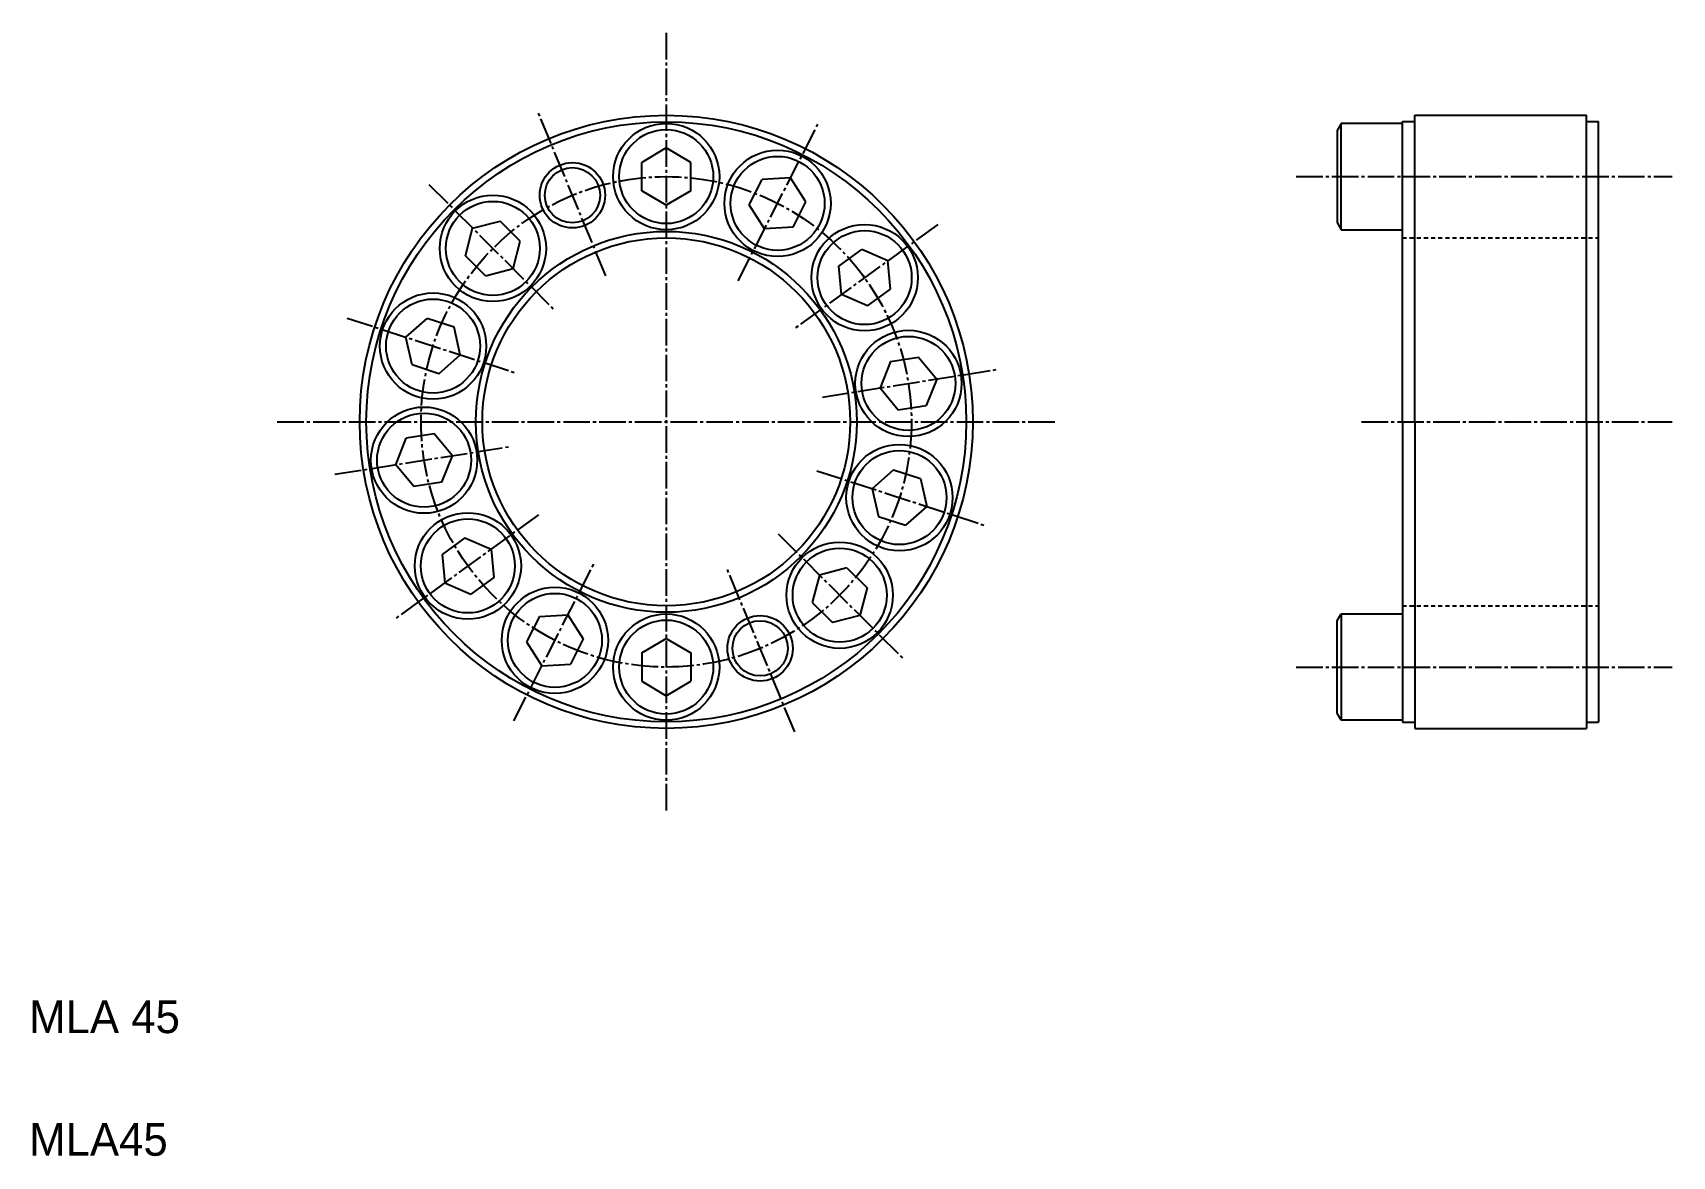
# Model space of a CAD drawing. Extents: x 10 to 211, y 10 to 147.
import ezdxf

# ---------------------------------------------------------------- set-up
doc = ezdxf.new("R2010")
doc.units = 0
doc.header["$LTSCALE"] = 0.25
doc.linetypes.add('CENTER', pattern=[17.5, 13, -1.5, 1.5, -1.5])
doc.linetypes.add('DASHED', pattern=[3.5, 2, -1.5])
doc.layers.get('0').update_dxf_attribs({"linetype": 'CONTINUOUS'})
doc.layers.add('CENTER', color=1, linetype='CENTER')

msp = doc.modelspace()

# ---------------------------------------------------------------- linework, layer by layer
for p, q in [((178.01, 99.78), (178.01, 136.53)), ((178.01, 136.53), (179.51, 136.53)), ((179.51, 99.78), (179.51, 137.28)), ((179.51, 137.28), (200.51, 137.28)), ((200.51, 99.78), (200.51, 137.28)), ((200.51, 136.53), (202.01, 136.53)), ((202.01, 99.78), (202.01, 136.53)), ((170.51, 136.28), (170.01, 135.42)), ((170.01, 135.42), (170.01, 124.15)), ((178.01, 136.28), (170.51, 136.28)), ((170.51, 123.28), (170.51, 136.28)), ((178.01, 123.28), (178.01, 136.28)), ((87.94, 133.28), (84.94, 131.51)), ((90.94, 131.51), (87.94, 133.28)), ((84.94, 128.05), (84.94, 131.51)), ((90.94, 128.05), (90.94, 131.51)), ((98.1, 126.33), (99.68, 129.42)), ((103.15, 129.63), (99.68, 129.42)), ((105.02, 126.69), (103.15, 129.63)), ((87.94, 126.28), (84.94, 128.05)), ((90.94, 128.05), (87.94, 126.28)), ((103.45, 123.61), (105.02, 126.69)), ((99.97, 123.39), (98.1, 126.33)), ((63.38, 120.1), (64.25, 123.47)), ((64.25, 123.47), (67.63, 124.34)), ((70.08, 121.89), (67.63, 124.34)), ((103.45, 123.61), (99.97, 123.39)), ((170.01, 124.15), (170.51, 123.28)), ((170.51, 123.28), (178.01, 123.28)), ((69.2, 118.52), (70.08, 121.89)), ((109.05, 118.83), (111.85, 120.86)), ((115.05, 119.47), (111.85, 120.86)), ((65.83, 117.65), (63.38, 120.1)), ((65.83, 117.65), (69.2, 118.52)), ((109.38, 115.36), (109.05, 118.83)), ((115.38, 116.01), (115.05, 119.47)), ((112.58, 113.97), (109.38, 115.36)), ((112.58, 113.97), (115.38, 116.01)), ((56.08, 110.13), (58.69, 112.44)), ((61.99, 111.37), (58.69, 112.44)), ((62.74, 107.97), (61.99, 111.37)), ((56.84, 106.74), (56.08, 110.13)), ((60.13, 105.67), (56.84, 106.74)), ((60.13, 105.67), (62.74, 107.97)), ((115.39, 107.17), (114.12, 103.93)), ((115.39, 107.17), (118.82, 107.71)), ((118.82, 107.71), (121.03, 105.02)), ((121.03, 105.02), (119.75, 101.78)), ((114.12, 103.93), (116.33, 101.24)), ((116.33, 101.24), (119.75, 101.78)), ((59.55, 98.32), (56.13, 97.78)), ((61.77, 95.64), (59.55, 98.32)), ((178.01, 99.78), (178.01, 63.03)), ((179.51, 99.78), (179.51, 62.28)), ((200.51, 99.78), (200.51, 62.28)), ((202.01, 99.78), (202.01, 63.03)), ((54.86, 94.54), (56.13, 97.78)), ((57.07, 91.86), (54.86, 94.54)), ((60.49, 92.4), (61.77, 95.64)), ((60.49, 92.4), (57.07, 91.86)), ((115.75, 93.9), (113.15, 91.59)), ((115.75, 93.9), (119.05, 92.83)), ((119.05, 92.83), (119.8, 89.43)), ((113.15, 91.59), (113.9, 88.19)), ((119.8, 89.43), (117.19, 87.12)), ((118.5, 88.28), (118.5, 88.28)), ((119.15, 88.85), (119.15, 88.85)), ((113.9, 88.19), (117.19, 87.12)), ((63.31, 85.59), (60.51, 83.56)), ((63.31, 85.59), (66.5, 84.21)), ((60.51, 83.56), (60.84, 80.09)), ((66.5, 84.21), (66.84, 80.74)), ((66.84, 80.74), (64.03, 78.7)), ((106.68, 81.04), (105.81, 77.67)), ((110.05, 81.92), (106.68, 81.04)), ((110.05, 81.92), (112.5, 79.47)), ((60.84, 80.09), (64.03, 78.7)), ((112.5, 79.47), (111.63, 76.09)), ((105.81, 77.67), (108.26, 75.22)), ((170.01, 75.42), (170.51, 76.28)), ((170.51, 76.28), (170.51, 63.28)), ((170.51, 76.28), (178.01, 76.28)), ((178.01, 76.28), (178.01, 63.28)), ((72.44, 75.96), (70.86, 72.87)), ((72.44, 75.96), (75.91, 76.17)), ((75.91, 76.17), (77.78, 73.23)), ((111.63, 76.09), (108.26, 75.22)), ((170.01, 64.15), (170.01, 75.42)), ((70.86, 72.87), (72.73, 69.93)), ((77.78, 73.23), (76.21, 70.15)), ((84.94, 71.51), (87.94, 73.28)), ((87.94, 73.28), (90.94, 71.51)), ((84.94, 71.51), (84.94, 68.05)), ((90.94, 71.51), (90.94, 68.05)), ((72.73, 69.93), (76.21, 70.15)), ((84.94, 68.05), (87.94, 66.28)), ((87.94, 66.28), (90.94, 68.05)), ((170.51, 63.28), (170.01, 64.15)), ((178.01, 63.28), (170.51, 63.28)), ((178.01, 63.03), (179.51, 63.03)), ((179.51, 62.28), (200.51, 62.28)), ((200.51, 63.03), (202.01, 63.03))]:
    msp.add_line(p, q)
at = {"color": 3, "linetype": 'DASHED'}
for p, q in [((178.01, 122.28), (202.01, 122.28)), ((178.01, 77.28), (202.01, 77.28))]:
    msp.add_line(p, q, dxfattribs=at)
for centre, radius in [((87.94, 99.78), 37.5), ((87.94, 99.78), 36.7), ((87.94, 129.78), 6.5), ((87.94, 129.78), 5.75), ((101.56, 126.51), 6.5), ((76.46, 127.5), 3.38), ((101.56, 126.51), 5.75), ((66.73, 121), 6.5), ((66.73, 121), 5.75), ((87.94, 99.78), 23.3), ((112.21, 117.42), 6.5), ((112.21, 117.42), 5.75), ((87.94, 99.78), 22.5), ((59.41, 109.05), 6.5), ((59.41, 109.05), 5.75), ((117.57, 104.48), 6.5), ((117.57, 104.48), 5.75), ((58.31, 95.09), 6.5), ((58.31, 95.09), 5.75), ((116.47, 90.51), 6.5), ((116.47, 90.51), 5.75), ((63.67, 82.15), 6.5), ((63.67, 82.15), 5.75), ((109.16, 78.57), 6.5), ((109.16, 78.57), 5.75), ((74.32, 73.05), 6.5), ((74.32, 73.05), 5.75), ((87.94, 69.78), 6.5), ((87.94, 69.78), 5.75), ((99.42, 72.07), 3.38)]:
    msp.add_circle(centre, radius)
at = {"color": 3}
for centre in [(76.46, 127.5), (99.42, 72.07)]:
    msp.add_circle(centre, 4, dxfattribs=at)
at = {"layer": 'CENTER', "color": 1, "linetype": 'CENTER'}
for p, q in [((87.94, 147.37), (87.94, 52.19)), ((165.01, 129.78), (211.01, 129.78)), ((40.35, 99.78), (135.53, 99.78)), ((173.01, 99.78), (211.01, 99.78)), ((165.01, 69.78), (211.01, 69.78))]:
    msp.add_line(p, q, dxfattribs=at)
at = {"layer": 'CENTER'}
for p, q in [((80.54, 117.66), (72.23, 137.72)), ((96.73, 117.03), (106.59, 136.37)), ((58.91, 128.82), (74.26, 113.47)), ((121.16, 123.92), (103.6, 111.16)), ((48.89, 112.47), (69.54, 105.76)), ((107.06, 102.81), (128.5, 106.21)), ((47.39, 93.36), (68.83, 96.76)), ((106.35, 93.8), (127, 87.09)), ((72.29, 88.41), (54.72, 75.65)), ((101.63, 86.1), (116.98, 70.75)), ((69.3, 63.2), (79.16, 82.54)), ((103.66, 61.85), (95.35, 81.9))]:
    msp.add_line(p, q, dxfattribs=at)
at = {"layer": 'CENTER', "color": 1, "linetype": 'CENTER'}
msp.add_circle((87.94, 99.78), 30, dxfattribs=at)

# ---------------------------------------------------------------- texts
for s, p in [('MLA 45', (10, 25)), ('MLA45', (10, 10))]:
    msp.add_text(s, height=4).set_placement(p)

doc.saveas('drawing.dxf')
